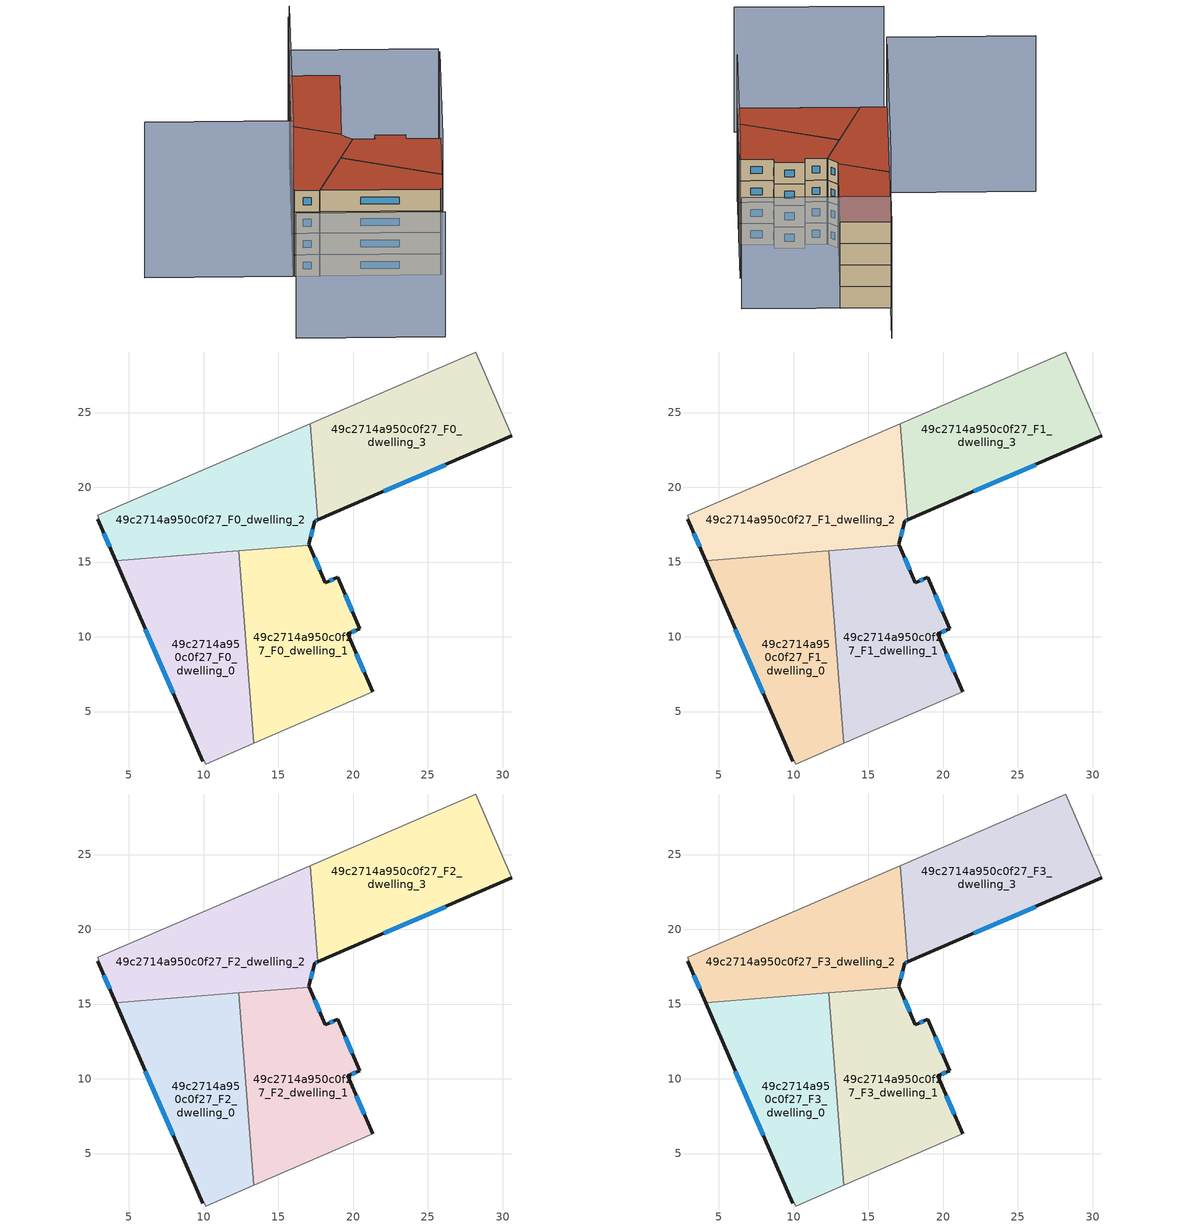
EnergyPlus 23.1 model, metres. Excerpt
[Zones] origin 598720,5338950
49c2714a950c0f27_F0_dwelling_0
 floor ground (EU_floor_Construction): 12.34,15.74 13.37,2.89 10.13,1.49 10.04,1.7 9.94,1.67 4.12,15.08 z0
 wall outside (EU_wall_Construction): 4.12,15.08 9.94,1.67 z0:3
 wall adiabatic (EU_wall_Construction): 9.94,1.67 10.04,1.7 10.13,1.49 13.37,2.89 z0:3
 wall to 49c2714a950c0f27_F0_dwelling_1 (EU_wall_Construction): 13.37,2.89 12.34,15.74 z0:3
 wall to 49c2714a950c0f27_F0_dwelling_2 (EU_wall_Construction): 12.34,15.74 4.12,15.08 z0:3
 window (EU_Window_Construction): 6.1,10.52 7.96,6.23 z1.02:1.98
49c2714a950c0f27_F0_dwelling_1
 floor ground (EU_floor_Construction): 18.96,13.98 20.45,10.55 19.64,10.19 21.32,6.32 13.37,2.89 12.34,15.74 17.07,16.12 18.15,13.63 z0
 wall outside (EU_wall_Construction): 21.32,6.32 19.64,10.19 20.45,10.55 18.96,13.98 18.15,13.63 17.07,16.12 z0:3
 wall adiabatic (EU_wall_Construction): 13.37,2.89 21.32,6.32 z0:3
 wall to 49c2714a950c0f27_F0_dwelling_2 (EU_wall_Construction): 17.07,16.12 12.34,15.74 z0:3
 window (EU_Window_Construction): 17.78,14.48 17.43,15.27 / 18.68,13.86 18.42,13.75 / 19.94,11.72 19.47,12.81 / 19.91,10.31 20.17,10.43 / 20.75,7.64 20.21,8.88 z1.02:1.98
49c2714a950c0f27_F0_dwelling_2
 floor ground (EU_floor_Construction): 17.12,24.26 17.64,17.82 17.44,17.73 17.04,16.18 17.07,16.12 4.12,15.08 2.91,17.87 2.99,17.93 2.91,18.11 z0
 wall outside (EU_wall_Construction): 17.07,16.12 17.04,16.18 17.44,17.73 17.64,17.82 / 2.91,17.87 4.12,15.08 z0:3
 wall adiabatic (EU_wall_Construction): 17.12,24.26 2.91,18.11 2.99,17.93 2.91,17.87 z0:3
 wall to 49c2714a950c0f27_F0_dwelling_3 (EU_wall_Construction): 17.64,17.82 17.12,24.26 z0:3
 window (EU_Window_Construction): 3.32,16.92 3.71,16.03 / 17.51,17.76 17.57,17.79 / 17.18,16.71 17.3,17.2 z1.02:1.98
49c2714a950c0f27_F0_dwelling_3
 floor ground (EU_floor_Construction): 28.21,29.05 30.62,23.43 17.64,17.82 17.12,24.26 z0
 wall outside (EU_wall_Construction): 17.64,17.82 30.62,23.43 z0:3
 wall adiabatic (EU_wall_Construction): 30.62,23.43 28.21,29.05 17.12,24.26 z0:3
 window (EU_Window_Construction): 22.06,19.73 26.21,21.52 z1.02:1.98
49c2714a950c0f27_F1_dwelling_0
 floor to 49c2714a950c0f27_F0_dwelling_0 (EU_floor_Construction): 12.34,15.74 13.37,2.89 10.13,1.49 10.04,1.7 9.94,1.67 4.12,15.08 z3
 wall outside (EU_wall_Construction): 4.12,15.08 9.94,1.67 z3:6
 wall adiabatic (EU_wall_Construction): 9.94,1.67 10.04,1.7 10.13,1.49 13.37,2.89 z3:6
 wall to 49c2714a950c0f27_F1_dwelling_1 (EU_wall_Construction): 13.37,2.89 12.34,15.74 z3:6
 wall to 49c2714a950c0f27_F1_dwelling_2 (EU_wall_Construction): 12.34,15.74 4.12,15.08 z3:6
 window (EU_Window_Construction): 6.1,10.52 7.96,6.23 z4.02:4.98
49c2714a950c0f27_F1_dwelling_1
 floor to 49c2714a950c0f27_F0_dwelling_1 (EU_floor_Construction): 18.96,13.98 20.45,10.55 19.64,10.19 21.32,6.32 13.37,2.89 12.34,15.74 17.07,16.12 18.15,13.63 z3
 wall outside (EU_wall_Construction): 21.32,6.32 19.64,10.19 20.45,10.55 18.96,13.98 18.15,13.63 17.07,16.12 z3:6
 wall adiabatic (EU_wall_Construction): 13.37,2.89 21.32,6.32 z3:6
 wall to 49c2714a950c0f27_F1_dwelling_2 (EU_wall_Construction): 17.07,16.12 12.34,15.74 z3:6
 window (EU_Window_Construction): 17.78,14.48 17.43,15.27 / 18.68,13.86 18.42,13.75 / 19.94,11.72 19.47,12.81 / 19.91,10.31 20.17,10.43 / 20.75,7.64 20.21,8.88 z4.02:4.98
49c2714a950c0f27_F1_dwelling_2
 floor to 49c2714a950c0f27_F0_dwelling_2 (EU_floor_Construction): 17.12,24.26 17.64,17.82 17.44,17.73 17.04,16.18 17.07,16.12 4.12,15.08 2.91,17.87 2.99,17.93 2.91,18.11 z3
 wall outside (EU_wall_Construction): 17.07,16.12 17.04,16.18 17.44,17.73 17.64,17.82 / 2.91,17.87 4.12,15.08 z3:6
 wall adiabatic (EU_wall_Construction): 17.12,24.26 2.91,18.11 2.99,17.93 2.91,17.87 z3:6
 wall to 49c2714a950c0f27_F1_dwelling_3 (EU_wall_Construction): 17.64,17.82 17.12,24.26 z3:6
 window (EU_Window_Construction): 3.32,16.92 3.71,16.03 / 17.51,17.76 17.57,17.79 / 17.18,16.71 17.3,17.2 z4.02:4.98
49c2714a950c0f27_F1_dwelling_3
 floor to 49c2714a950c0f27_F0_dwelling_3 (EU_floor_Construction): 28.21,29.05 30.62,23.43 17.64,17.82 17.12,24.26 z3
 wall outside (EU_wall_Construction): 17.64,17.82 30.62,23.43 z3:6
 wall adiabatic (EU_wall_Construction): 30.62,23.43 28.21,29.05 17.12,24.26 z3:6
 window (EU_Window_Construction): 22.06,19.73 26.21,21.52 z4.02:4.98
49c2714a950c0f27_F2_dwelling_0
 floor to 49c2714a950c0f27_F1_dwelling_0 (EU_floor_Construction): 12.34,15.74 13.37,2.89 10.13,1.49 10.04,1.7 9.94,1.67 4.12,15.08 z6
 wall outside (EU_wall_Construction): 4.12,15.08 9.94,1.67 z6:9
 wall adiabatic (EU_wall_Construction): 9.94,1.67 10.04,1.7 10.13,1.49 13.37,2.89 z6:9
 wall to 49c2714a950c0f27_F2_dwelling_1 (EU_wall_Construction): 13.37,2.89 12.34,15.74 z6:9
 wall to 49c2714a950c0f27_F2_dwelling_2 (EU_wall_Construction): 12.34,15.74 4.12,15.08 z6:9
 window (EU_Window_Construction): 6.1,10.52 7.96,6.23 z7.02:7.98
49c2714a950c0f27_F2_dwelling_1
 floor to 49c2714a950c0f27_F1_dwelling_1 (EU_floor_Construction): 18.96,13.98 20.45,10.55 19.64,10.19 21.32,6.32 13.37,2.89 12.34,15.74 17.07,16.12 18.15,13.63 z6
 wall outside (EU_wall_Construction): 21.32,6.32 19.64,10.19 20.45,10.55 18.96,13.98 18.15,13.63 17.07,16.12 z6:9
 wall adiabatic (EU_wall_Construction): 13.37,2.89 21.32,6.32 z6:9
 wall to 49c2714a950c0f27_F2_dwelling_2 (EU_wall_Construction): 17.07,16.12 12.34,15.74 z6:9
 window (EU_Window_Construction): 17.78,14.48 17.43,15.27 / 18.68,13.86 18.42,13.75 / 19.94,11.72 19.47,12.81 / 19.91,10.31 20.17,10.43 / 20.75,7.64 20.21,8.88 z7.02:7.98
49c2714a950c0f27_F2_dwelling_2
 floor to 49c2714a950c0f27_F1_dwelling_2 (EU_floor_Construction): 17.12,24.26 17.64,17.82 17.44,17.73 17.04,16.18 17.07,16.12 4.12,15.08 2.91,17.87 2.99,17.93 2.91,18.11 z6
 wall outside (EU_wall_Construction): 17.07,16.12 17.04,16.18 17.44,17.73 17.64,17.82 / 2.91,17.87 4.12,15.08 z6:9
 wall adiabatic (EU_wall_Construction): 17.12,24.26 2.91,18.11 2.99,17.93 2.91,17.87 z6:9
 wall to 49c2714a950c0f27_F2_dwelling_3 (EU_wall_Construction): 17.64,17.82 17.12,24.26 z6:9
 window (EU_Window_Construction): 3.32,16.92 3.71,16.03 / 17.51,17.76 17.57,17.79 / 17.18,16.71 17.3,17.2 z7.02:7.98
49c2714a950c0f27_F2_dwelling_3
 floor to 49c2714a950c0f27_F1_dwelling_3 (EU_floor_Construction): 28.21,29.05 30.62,23.43 17.64,17.82 17.12,24.26 z6
 wall outside (EU_wall_Construction): 17.64,17.82 30.62,23.43 z6:9
 wall adiabatic (EU_wall_Construction): 30.62,23.43 28.21,29.05 17.12,24.26 z6:9
 window (EU_Window_Construction): 22.06,19.73 26.21,21.52 z7.02:7.98
49c2714a950c0f27_F3_dwelling_0
 floor to 49c2714a950c0f27_F2_dwelling_0 (EU_floor_Construction): 12.34,15.74 13.37,2.89 10.13,1.49 10.04,1.7 9.94,1.67 4.12,15.08 z9
 wall outside (EU_wall_Construction): 4.12,15.08 9.94,1.67 z9:12
 wall adiabatic (EU_wall_Construction): 9.94,1.67 10.04,1.7 10.13,1.49 13.37,2.89 z9:12
 wall to 49c2714a950c0f27_F3_dwelling_1 (EU_wall_Construction): 13.37,2.89 12.34,15.74 z9:12
 wall to 49c2714a950c0f27_F3_dwelling_2 (EU_wall_Construction): 12.34,15.74 4.12,15.08 z9:12
 window (EU_Window_Construction): 6.1,10.52 7.96,6.23 z10.02:10.98
 roof outside (EU_roof_Construction): 13.37,2.89 12.34,15.74 4.12,15.08 9.94,1.67 10.04,1.7 10.13,1.49 z12
49c2714a950c0f27_F3_dwelling_1
 floor to 49c2714a950c0f27_F2_dwelling_1 (EU_floor_Construction): 18.96,13.98 20.45,10.55 19.64,10.19 21.32,6.32 13.37,2.89 12.34,15.74 17.07,16.12 18.15,13.63 z9
 wall outside (EU_wall_Construction): 21.32,6.32 19.64,10.19 20.45,10.55 18.96,13.98 18.15,13.63 17.07,16.12 z9:12
 wall adiabatic (EU_wall_Construction): 13.37,2.89 21.32,6.32 z9:12
 wall to 49c2714a950c0f27_F3_dwelling_2 (EU_wall_Construction): 17.07,16.12 12.34,15.74 z9:12
 window (EU_Window_Construction): 17.78,14.48 17.43,15.27 / 18.68,13.86 18.42,13.75 / 19.94,11.72 19.47,12.81 / 19.91,10.31 20.17,10.43 / 20.75,7.64 20.21,8.88 z10.02:10.98
 roof outside (EU_roof_Construction): 21.32,6.32 19.64,10.19 20.45,10.55 18.96,13.98 18.15,13.63 17.07,16.12 12.34,15.74 13.37,2.89 z12
49c2714a950c0f27_F3_dwelling_2
 floor to 49c2714a950c0f27_F2_dwelling_2 (EU_floor_Construction): 17.12,24.26 17.64,17.82 17.44,17.73 17.04,16.18 17.07,16.12 4.12,15.08 2.91,17.87 2.99,17.93 2.91,18.11 z9
 wall outside (EU_wall_Construction): 17.07,16.12 17.04,16.18 17.44,17.73 17.64,17.82 / 2.91,17.87 4.12,15.08 z9:12
 wall adiabatic (EU_wall_Construction): 17.12,24.26 2.91,18.11 2.99,17.93 2.91,17.87 z9:12
 wall to 49c2714a950c0f27_F3_dwelling_3 (EU_wall_Construction): 17.64,17.82 17.12,24.26 z9:12
 window (EU_Window_Construction): 3.32,16.92 3.71,16.03 / 17.51,17.76 17.57,17.79 / 17.18,16.71 17.3,17.2 z10.02:10.98
 roof outside (EU_roof_Construction): 17.07,16.12 17.04,16.18 17.44,17.73 17.64,17.82 17.12,24.26 2.91,18.11 2.99,17.93 2.91,17.87 4.12,15.08 z12
49c2714a950c0f27_F3_dwelling_3
 floor to 49c2714a950c0f27_F2_dwelling_3 (EU_floor_Construction): 28.21,29.05 30.62,23.43 17.64,17.82 17.12,24.26 z9
 wall outside (EU_wall_Construction): 17.64,17.82 30.62,23.43 z9:12
 wall adiabatic (EU_wall_Construction): 30.62,23.43 28.21,29.05 17.12,24.26 z9:12
 window (EU_Window_Construction): 22.06,19.73 26.21,21.52 z10.02:10.98
 roof outside (EU_roof_Construction): 30.62,23.43 28.21,29.05 17.12,24.26 17.64,17.82 z12
shading: 10.03,1.45 28.68,9.5 z0:19.5; 28.22,29.05 2.84,18.07 / 2.84,18.07 -4.31,34.6 z0:21.8; 35.37,12.45 28.2,29.05 z0:15.6; 34.92,31.94 28.21,29.05 z0:16; -10.77,12.03 -3.55,-4.54 z0:17.5
[Building]
EU S2 Campaign: North Axis=0; Terrain=City; Solar Distribution=FullExterior
[Site:Location]
Vienna: Latitude=48; Longitude=16.5; Time Zone=1; Elevation=183
[SizingPeriod:WeatherFileDays]
AnnualSizingPeriod: Begin Month=1; Begin Day of Month=1; End Month=12; End Day of Month=31; Day of Week for Start Day=Monday; Use Weather File Daylight Saving Period=No; Use Weather File Rain and Snow Indicators=No
[MATERIAL]
EU_InternalMass_Material: Roughness=MediumRough; Thickness=0.1; Conductivity=1; Density=1800; Specific Heat=900; Thermal Absorptance=0.9; Solar Absorptance=0.7; Visible Absorptance=0.7
[MATERIAL:NOMASS] Roughness=MediumRough; Thermal Absorptance=0.9; Solar Absorptance=0.7; Visible Absorptance=0.7
Name | Thermal Resistance
EU_wall_NoMass | 0.942466
EU_roof_NoMass | 0.551687
EU_floor_NoMass | 0.66527
[WINDOWMATERIAL:SIMPLEGLAZINGSYSTEM]
EU_Window_SimpleGlazing: UFactor=2.03367; Solar Heat Gain Coefficient=0.65; Visible Transmittance=0.65
[CONSTRUCTION]
EU_wall_Construction: EU_wall_NoMass
EU_roof_Construction: EU_roof_NoMass
EU_floor_Construction: EU_floor_NoMass
EU_Window_Construction: EU_Window_SimpleGlazing
EU_InternalMass_Construction: EU_InternalMass_Material
[ZONE] Type=1; Multiplier=1; Ceiling Height=autocalculate; Floor Area=autocalculate; Part of Total Floor Area=Yes
Name | Volume
49c2714a950c0f27_F0_dwelling_0 | 240.486
49c2714a950c0f27_F1_dwelling_0; 49c2714a950c0f27_F2_dwelling_0; 49c2714a950c0f27_F3_dwelling_0 | 240.488
49c2714a950c0f27_F0_dwelling_1 | 240.492
49c2714a950c0f27_F1_dwelling_1; 49c2714a950c0f27_F2_dwelling_1; 49c2714a950c0f27_F3_dwelling_1 | 240.493
49c2714a950c0f27_F0_dwelling_2; 49c2714a950c0f27_F1_dwelling_2; 49c2714a950c0f27_F2_dwelling_2; 49c2714a950c0f27_F3_dwelling_2 | 240.458
49c2714a950c0f27_F0_dwelling_3 | 240.479
49c2714a950c0f27_F1_dwelling_3; 49c2714a950c0f27_F2_dwelling_3; 49c2714a950c0f27_F3_dwelling_3 | 240.478
[INTERNALMASS] Construction=EU_InternalMass_Construction
Name | Zone or ZoneList | Surface Area
49c2714a950c0f27_F0_dwelling_0_EU_InternalMass | 49c2714a950c0f27_F0_dwelling_0 | 80.1628
49c2714a950c0f27_F0_dwelling_1_EU_InternalMass | 49c2714a950c0f27_F0_dwelling_1 | 80.1642
49c2714a950c0f27_F0_dwelling_2_EU_InternalMass | 49c2714a950c0f27_F0_dwelling_2 | 80.1492
49c2714a950c0f27_F0_dwelling_3_EU_InternalMass | 49c2714a950c0f27_F0_dwelling_3 | 80.1633
49c2714a950c0f27_F1_dwelling_0_EU_InternalMass | 49c2714a950c0f27_F1_dwelling_0 | 80.1628
49c2714a950c0f27_F1_dwelling_1_EU_InternalMass | 49c2714a950c0f27_F1_dwelling_1 | 80.1642
49c2714a950c0f27_F1_dwelling_2_EU_InternalMass | 49c2714a950c0f27_F1_dwelling_2 | 80.1492
49c2714a950c0f27_F1_dwelling_3_EU_InternalMass | 49c2714a950c0f27_F1_dwelling_3 | 80.1633
49c2714a950c0f27_F2_dwelling_0_EU_InternalMass | 49c2714a950c0f27_F2_dwelling_0 | 80.1628
49c2714a950c0f27_F2_dwelling_1_EU_InternalMass | 49c2714a950c0f27_F2_dwelling_1 | 80.1642
49c2714a950c0f27_F2_dwelling_2_EU_InternalMass | 49c2714a950c0f27_F2_dwelling_2 | 80.1492
49c2714a950c0f27_F2_dwelling_3_EU_InternalMass | 49c2714a950c0f27_F2_dwelling_3 | 80.1633
49c2714a950c0f27_F3_dwelling_0_EU_InternalMass | 49c2714a950c0f27_F3_dwelling_0 | 80.1628
49c2714a950c0f27_F3_dwelling_1_EU_InternalMass | 49c2714a950c0f27_F3_dwelling_1 | 80.1642
49c2714a950c0f27_F3_dwelling_2_EU_InternalMass | 49c2714a950c0f27_F3_dwelling_2 | 80.1492
49c2714a950c0f27_F3_dwelling_3_EU_InternalMass | 49c2714a950c0f27_F3_dwelling_3 | 80.1633
[OTHEREQUIPMENT] Fuel Type=Electricity; Design Level Calculation Method=Watts/Area; Power per Zone Floor Area=1; Fraction Latent=0; Fraction Radiant=0; Fraction Lost=0; Carbon Dioxide Generation Rate=0; EndUse Subcategory=EU_Step8_InternalGains
Name | Zone or ZoneList or Space or SpaceList | Schedule
EU_Step8_InternalGain_49c2714a950c0f27_F0_dwelling_0_f000 | 49c2714a950c0f27_F0_dwelling_0 | EU_Step8_GainSchedule_49c2714a950c0f27_F0_dwelling_0_f000
EU_Step8_InternalGain_49c2714a950c0f27_F0_dwelling_1_f000 | 49c2714a950c0f27_F0_dwelling_1 | EU_Step8_GainSchedule_49c2714a950c0f27_F0_dwelling_1_f000
EU_Step8_InternalGain_49c2714a950c0f27_F0_dwelling_2_f000 | 49c2714a950c0f27_F0_dwelling_2 | EU_Step8_GainSchedule_49c2714a950c0f27_F0_dwelling_2_f000
EU_Step8_InternalGain_49c2714a950c0f27_F0_dwelling_3_f000 | 49c2714a950c0f27_F0_dwelling_3 | EU_Step8_GainSchedule_49c2714a950c0f27_F0_dwelling_3_f000
EU_Step8_InternalGain_49c2714a950c0f27_F1_dwelling_0_f000 | 49c2714a950c0f27_F1_dwelling_0 | EU_Step8_GainSchedule_49c2714a950c0f27_F1_dwelling_0_f000
EU_Step8_InternalGain_49c2714a950c0f27_F1_dwelling_1_f000 | 49c2714a950c0f27_F1_dwelling_1 | EU_Step8_GainSchedule_49c2714a950c0f27_F1_dwelling_1_f000
EU_Step8_InternalGain_49c2714a950c0f27_F1_dwelling_2_f000 | 49c2714a950c0f27_F1_dwelling_2 | EU_Step8_GainSchedule_49c2714a950c0f27_F1_dwelling_2_f000
EU_Step8_InternalGain_49c2714a950c0f27_F1_dwelling_3_f000 | 49c2714a950c0f27_F1_dwelling_3 | EU_Step8_GainSchedule_49c2714a950c0f27_F1_dwelling_3_f000
EU_Step8_InternalGain_49c2714a950c0f27_F2_dwelling_0_f000 | 49c2714a950c0f27_F2_dwelling_0 | EU_Step8_GainSchedule_49c2714a950c0f27_F2_dwelling_0_f000
EU_Step8_InternalGain_49c2714a950c0f27_F2_dwelling_1_f000 | 49c2714a950c0f27_F2_dwelling_1 | EU_Step8_GainSchedule_49c2714a950c0f27_F2_dwelling_1_f000
EU_Step8_InternalGain_49c2714a950c0f27_F2_dwelling_2_f000 | 49c2714a950c0f27_F2_dwelling_2 | EU_Step8_GainSchedule_49c2714a950c0f27_F2_dwelling_2_f000
EU_Step8_InternalGain_49c2714a950c0f27_F2_dwelling_3_f000 | 49c2714a950c0f27_F2_dwelling_3 | EU_Step8_GainSchedule_49c2714a950c0f27_F2_dwelling_3_f000
EU_Step8_InternalGain_49c2714a950c0f27_F3_dwelling_0_f000 | 49c2714a950c0f27_F3_dwelling_0 | EU_Step8_GainSchedule_49c2714a950c0f27_F3_dwelling_0_f000
EU_Step8_InternalGain_49c2714a950c0f27_F3_dwelling_1_f000 | 49c2714a950c0f27_F3_dwelling_1 | EU_Step8_GainSchedule_49c2714a950c0f27_F3_dwelling_1_f000
EU_Step8_InternalGain_49c2714a950c0f27_F3_dwelling_2_f000 | 49c2714a950c0f27_F3_dwelling_2 | EU_Step8_GainSchedule_49c2714a950c0f27_F3_dwelling_2_f000
EU_Step8_InternalGain_49c2714a950c0f27_F3_dwelling_3_f000 | 49c2714a950c0f27_F3_dwelling_3 | EU_Step8_GainSchedule_49c2714a950c0f27_F3_dwelling_3_f000
[ZONEVENTILATION:DESIGNFLOWRATE] Schedule=EU_AlwaysOn; Design Flow Rate Calculation Method=AirChanges/Hour; Air Changes per Hour=0.530523; Ventilation Type=Natural; Fan Pressure Rise=0; Fan Total Efficiency=1; Constant Term Coefficient=1; Temperature Term Coefficient=0; Velocity Term Coefficient=0; Velocity Squared Term Coefficient=0; Minimum Indoor Temperature=-100; Maximum Indoor Temperature=100; Delta Temperature=-100; Minimum Outdoor Temperature=-100; Maximum Outdoor Temperature=100; Maximum Wind Speed=40
Name | Zone or ZoneList or Space or SpaceList
EU_ConstantAir_49c2714a950c0f27_F0_dwelling_0 | 49c2714a950c0f27_F0_dwelling_0
EU_ConstantAir_49c2714a950c0f27_F0_dwelling_1 | 49c2714a950c0f27_F0_dwelling_1
EU_ConstantAir_49c2714a950c0f27_F0_dwelling_2 | 49c2714a950c0f27_F0_dwelling_2
EU_ConstantAir_49c2714a950c0f27_F0_dwelling_3 | 49c2714a950c0f27_F0_dwelling_3
EU_ConstantAir_49c2714a950c0f27_F1_dwelling_0 | 49c2714a950c0f27_F1_dwelling_0
EU_ConstantAir_49c2714a950c0f27_F1_dwelling_1 | 49c2714a950c0f27_F1_dwelling_1
EU_ConstantAir_49c2714a950c0f27_F1_dwelling_2 | 49c2714a950c0f27_F1_dwelling_2
EU_ConstantAir_49c2714a950c0f27_F1_dwelling_3 | 49c2714a950c0f27_F1_dwelling_3
EU_ConstantAir_49c2714a950c0f27_F2_dwelling_0 | 49c2714a950c0f27_F2_dwelling_0
EU_ConstantAir_49c2714a950c0f27_F2_dwelling_1 | 49c2714a950c0f27_F2_dwelling_1
EU_ConstantAir_49c2714a950c0f27_F2_dwelling_2 | 49c2714a950c0f27_F2_dwelling_2
EU_ConstantAir_49c2714a950c0f27_F2_dwelling_3 | 49c2714a950c0f27_F2_dwelling_3
EU_ConstantAir_49c2714a950c0f27_F3_dwelling_0 | 49c2714a950c0f27_F3_dwelling_0
EU_ConstantAir_49c2714a950c0f27_F3_dwelling_1 | 49c2714a950c0f27_F3_dwelling_1
EU_ConstantAir_49c2714a950c0f27_F3_dwelling_2 | 49c2714a950c0f27_F3_dwelling_2
EU_ConstantAir_49c2714a950c0f27_F3_dwelling_3 | 49c2714a950c0f27_F3_dwelling_3
[HVACTEMPLATE:THERMOSTAT] Constant Heating Setpoint=20; Constant Cooling Setpoint=50
EU_HeatOnly_49c2714a950c0f27_F0_dwelling_0; EU_HeatOnly_49c2714a950c0f27_F0_dwelling_1; EU_HeatOnly_49c2714a950c0f27_F0_dwelling_2; EU_HeatOnly_49c2714a950c0f27_F0_dwelling_3; EU_HeatOnly_49c2714a950c0f27_F1_dwelling_0; EU_HeatOnly_49c2714a950c0f27_F1_dwelling_1; EU_HeatOnly_49c2714a950c0f27_F1_dwelling_2; EU_HeatOnly_49c2714a950c0f27_F1_dwelling_3; EU_HeatOnly_49c2714a950c0f27_F2_dwelling_0; EU_HeatOnly_49c2714a950c0f27_F2_dwelling_1; EU_HeatOnly_49c2714a950c0f27_F2_dwelling_2; EU_HeatOnly_49c2714a950c0f27_F2_dwelling_3; EU_HeatOnly_49c2714a950c0f27_F3_dwelling_0; EU_HeatOnly_49c2714a950c0f27_F3_dwelling_1; EU_HeatOnly_49c2714a950c0f27_F3_dwelling_2; EU_HeatOnly_49c2714a950c0f27_F3_dwelling_3
[HVACTEMPLATE:ZONE:IDEALLOADSAIRSYSTEM] System Availability Schedule=EU_AlwaysOn; Maximum Heating Supply Air Temperature=50; Minimum Cooling Supply Air Temperature=13; Maximum Heating Supply Air Humidity Ratio=0.0156; Minimum Cooling Supply Air Humidity Ratio=0.0077; Heating Limit=NoLimit; Cooling Limit=NoLimit; Heating Availability Schedule=EU_AlwaysOn; Cooling Availability Schedule=EU_CoolingOff; Dehumidification Control Type=ConstantSensibleHeatRatio; Cooling Sensible Heat Ratio=0.7; Dehumidification Setpoint=60; Humidification Control Type=None; Humidification Setpoint=30; Outdoor Air Method=None; Outdoor Air Flow Rate per Person=0.00944; Outdoor Air Flow Rate per Zone Floor Area=0; Outdoor Air Flow Rate per Zone=0; Demand Controlled Ventilation Type=None; Outdoor Air Economizer Type=NoEconomizer; Heat Recovery Type=None; Sensible Heat Recovery Effectiveness=0.7; Latent Heat Recovery Effectiveness=0.65
Name | Template Thermostat
49c2714a950c0f27_F0_dwelling_0 | EU_HeatOnly_49c2714a950c0f27_F0_dwelling_0
49c2714a950c0f27_F0_dwelling_1 | EU_HeatOnly_49c2714a950c0f27_F0_dwelling_1
49c2714a950c0f27_F0_dwelling_2 | EU_HeatOnly_49c2714a950c0f27_F0_dwelling_2
49c2714a950c0f27_F0_dwelling_3 | EU_HeatOnly_49c2714a950c0f27_F0_dwelling_3
49c2714a950c0f27_F1_dwelling_0 | EU_HeatOnly_49c2714a950c0f27_F1_dwelling_0
49c2714a950c0f27_F1_dwelling_1 | EU_HeatOnly_49c2714a950c0f27_F1_dwelling_1
49c2714a950c0f27_F1_dwelling_2 | EU_HeatOnly_49c2714a950c0f27_F1_dwelling_2
49c2714a950c0f27_F1_dwelling_3 | EU_HeatOnly_49c2714a950c0f27_F1_dwelling_3
49c2714a950c0f27_F2_dwelling_0 | EU_HeatOnly_49c2714a950c0f27_F2_dwelling_0
49c2714a950c0f27_F2_dwelling_1 | EU_HeatOnly_49c2714a950c0f27_F2_dwelling_1
49c2714a950c0f27_F2_dwelling_2 | EU_HeatOnly_49c2714a950c0f27_F2_dwelling_2
49c2714a950c0f27_F2_dwelling_3 | EU_HeatOnly_49c2714a950c0f27_F2_dwelling_3
49c2714a950c0f27_F3_dwelling_0 | EU_HeatOnly_49c2714a950c0f27_F3_dwelling_0
49c2714a950c0f27_F3_dwelling_1 | EU_HeatOnly_49c2714a950c0f27_F3_dwelling_1
49c2714a950c0f27_F3_dwelling_2 | EU_HeatOnly_49c2714a950c0f27_F3_dwelling_2
49c2714a950c0f27_F3_dwelling_3 | EU_HeatOnly_49c2714a950c0f27_F3_dwelling_3
[SIZING:ZONE] Zone Cooling Design Supply Air Temperature Input Method=SupplyAirTemperature; Zone Cooling Design Supply Air Temperature=13; Zone Heating Design Supply Air Temperature Input Method=SupplyAirTemperature; Zone Heating Design Supply Air Temperature=50; Zone Cooling Design Supply Air Humidity Ratio=0.008; Zone Heating Design Supply Air Humidity Ratio=0.008; Cooling Design Air Flow Method=DesignDay; Cooling Design Air Flow Rate=0; Cooling Minimum Air Flow per Zone Floor Area=0.000762; Cooling Minimum Air Flow=0; Cooling Minimum Air Flow Fraction=0.2; Heating Design Air Flow Method=DesignDay; Heating Design Air Flow Rate=0; Heating Maximum Air Flow per Zone Floor Area=0.002032; Heating Maximum Air Flow=0.141576; Heating Maximum Air Flow Fraction=0.3; Account for Dedicated Outdoor Air System=No; Dedicated Outdoor Air System Control Strategy=NeutralSupplyAir; Dedicated Outdoor Air Low Setpoint Temperature for Design=autosize; Dedicated Outdoor Air High Setpoint Temperature for Design=autosize; Zone Load Sizing Method=Sensible Load Only No Latent Load; Zone Latent Cooling Design Supply Air Humidity Ratio Input Method=HumidityRatioDifference; Zone Cooling Design Supply Air Humidity Ratio Difference=0.005; Zone Latent Heating Design Supply Air Humidity Ratio Input Method=HumidityRatioDifference; Zone Humidification Design Supply Air Humidity Ratio Difference=0.005
49c2714a950c0f27_F0_dwelling_0; 49c2714a950c0f27_F0_dwelling_1; 49c2714a950c0f27_F0_dwelling_2; 49c2714a950c0f27_F0_dwelling_3; 49c2714a950c0f27_F1_dwelling_0; 49c2714a950c0f27_F1_dwelling_1; 49c2714a950c0f27_F1_dwelling_2; 49c2714a950c0f27_F1_dwelling_3; 49c2714a950c0f27_F2_dwelling_0; 49c2714a950c0f27_F2_dwelling_1; 49c2714a950c0f27_F2_dwelling_2; 49c2714a950c0f27_F2_dwelling_3; 49c2714a950c0f27_F3_dwelling_0; 49c2714a950c0f27_F3_dwelling_1; 49c2714a950c0f27_F3_dwelling_2; 49c2714a950c0f27_F3_dwelling_3
[SCHEDULE:CONSTANT]
Name | Hourly Value
EU_AlwaysOn | 1
EU_CoolingOff | 0
[SCHEDULE:FILE] Column Number=1; Rows to Skip at Top=0; Number of Hours of Data=8760; Column Separator=Comma; Interpolate to Timestep=No; Minutes per Item=60; Adjust Schedule for Daylight Savings=Yes
Name | File
EU_Step8_GainSchedule_49c2714a950c0f27_F0_dwelling_0_f000 | ../../schedules/49c2714a950c0f27/49c2714a950c0f27_F0_dwelling_0_f000_gain.csv
EU_Step8_GainSchedule_49c2714a950c0f27_F0_dwelling_1_f000 | ../../schedules/49c2714a950c0f27/49c2714a950c0f27_F0_dwelling_1_f000_gain.csv
EU_Step8_GainSchedule_49c2714a950c0f27_F0_dwelling_2_f000 | ../../schedules/49c2714a950c0f27/49c2714a950c0f27_F0_dwelling_2_f000_gain.csv
EU_Step8_GainSchedule_49c2714a950c0f27_F0_dwelling_3_f000 | ../../schedules/49c2714a950c0f27/49c2714a950c0f27_F0_dwelling_3_f000_gain.csv
EU_Step8_GainSchedule_49c2714a950c0f27_F1_dwelling_0_f000 | ../../schedules/49c2714a950c0f27/49c2714a950c0f27_F1_dwelling_0_f000_gain.csv
EU_Step8_GainSchedule_49c2714a950c0f27_F1_dwelling_1_f000 | ../../schedules/49c2714a950c0f27/49c2714a950c0f27_F1_dwelling_1_f000_gain.csv
EU_Step8_GainSchedule_49c2714a950c0f27_F1_dwelling_2_f000 | ../../schedules/49c2714a950c0f27/49c2714a950c0f27_F1_dwelling_2_f000_gain.csv
EU_Step8_GainSchedule_49c2714a950c0f27_F1_dwelling_3_f000 | ../../schedules/49c2714a950c0f27/49c2714a950c0f27_F1_dwelling_3_f000_gain.csv
EU_Step8_GainSchedule_49c2714a950c0f27_F2_dwelling_0_f000 | ../../schedules/49c2714a950c0f27/49c2714a950c0f27_F2_dwelling_0_f000_gain.csv
EU_Step8_GainSchedule_49c2714a950c0f27_F2_dwelling_1_f000 | ../../schedules/49c2714a950c0f27/49c2714a950c0f27_F2_dwelling_1_f000_gain.csv
EU_Step8_GainSchedule_49c2714a950c0f27_F2_dwelling_2_f000 | ../../schedules/49c2714a950c0f27/49c2714a950c0f27_F2_dwelling_2_f000_gain.csv
EU_Step8_GainSchedule_49c2714a950c0f27_F2_dwelling_3_f000 | ../../schedules/49c2714a950c0f27/49c2714a950c0f27_F2_dwelling_3_f000_gain.csv
EU_Step8_GainSchedule_49c2714a950c0f27_F3_dwelling_0_f000 | ../../schedules/49c2714a950c0f27/49c2714a950c0f27_F3_dwelling_0_f000_gain.csv
EU_Step8_GainSchedule_49c2714a950c0f27_F3_dwelling_1_f000 | ../../schedules/49c2714a950c0f27/49c2714a950c0f27_F3_dwelling_1_f000_gain.csv
EU_Step8_GainSchedule_49c2714a950c0f27_F3_dwelling_2_f000 | ../../schedules/49c2714a950c0f27/49c2714a950c0f27_F3_dwelling_2_f000_gain.csv
EU_Step8_GainSchedule_49c2714a950c0f27_F3_dwelling_3_f000 | ../../schedules/49c2714a950c0f27/49c2714a950c0f27_F3_dwelling_3_f000_gain.csv
